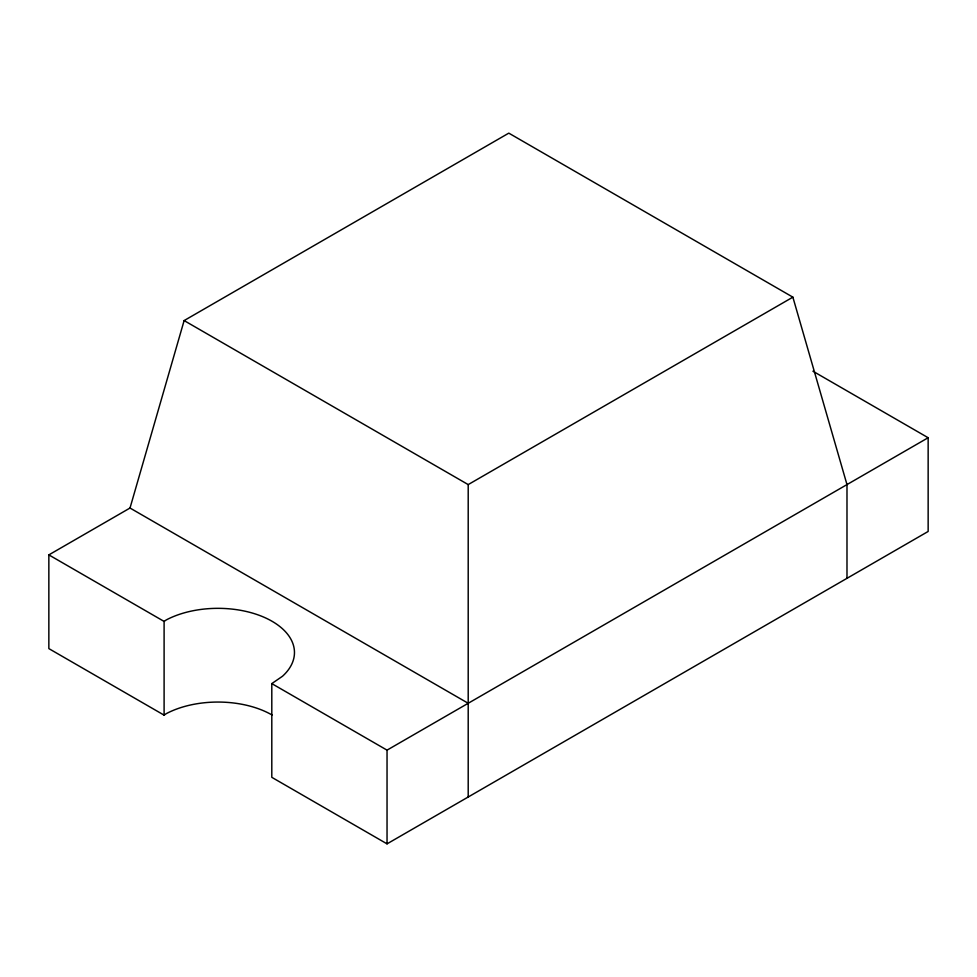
<?xml version="1.0" encoding="UTF-8"?>
<svg xmlns="http://www.w3.org/2000/svg" width="977" height="977" viewBox="0 0 977 977"><rect width="100%" height="100%" fill="white"/><g stroke="black" fill="none" stroke-linecap="round" stroke-linejoin="round"><path stroke-width="1.47" d="M272.07 715.005A76.524 44.185 0 0 0 166.249 713.662L164.099 715.14L48.85 648.606L48.85 554.887L130.014 508.028L184.128 320.578L508.797 133.141L792.872 297.155L846.986 484.592L846.986 578.323M164.099 715.14L164.099 621.421L166.249 619.943A76.524 44.185 0 0 1 267.136 618.673A76.524 44.185 0 0 1 282.487 676.255L271.801 683.607L271.801 777.326L387.039 843.859L928.15 531.464L928.15 437.733L812.913 371.199M184.128 320.578L468.203 484.592L792.872 297.155M271.801 683.607L387.039 750.141L928.15 437.733M130.014 508.028L468.203 703.281M48.85 554.887L164.099 621.421M468.203 484.592L468.203 797M387.039 750.141L387.039 843.859"/></g></svg>
